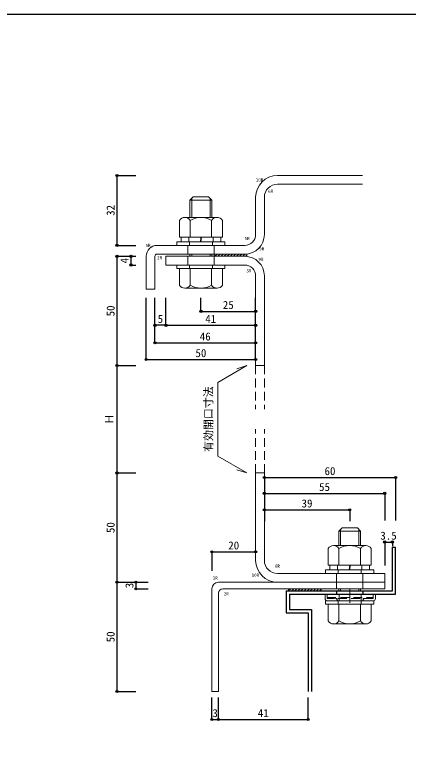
# Model space of a CAD drawing. Units: millimetres on the paper, enlarged 10 times, with parts at other scales. Extents: x -4472 to 3992, y -1263 to 1497.
# Drawn here: x 2192 to 3092, y -173 to 1497 of the extents above; entities that cross this region are included whole.
import ezdxf
from ezdxf.enums import TextEntityAlignment as Align

# ---------------------------------------------------------------- set-up
doc = ezdxf.new("R2010")
doc.units = ezdxf.units.MM
doc.header["$LTSCALE"] = 10
doc.header["$PDMODE"] = 32
doc.header["$PDSIZE"] = 5
for name, pattern in [('CHAIN1', [8, 5, -1, 1, -1]), ('DASHED1', [1.8, 1.2, -0.6]), ('DASHED2', [3, 2, -1])]:
    doc.linetypes.add(name, pattern=pattern)
for name, color, linetype in [('0-F_図面枠', 7, 'Continuous'), ('E-1_SUS', 7, 'Continuous'), ('E-8_FRP寸法', 3, 'Continuous')]:
    doc.layers.add(name, color=color, linetype=linetype)
doc.layers.add('E-0_FRP', color=4, linetype='Continuous', lineweight=18)
doc.layers.add('E-A_タイトル', color=7, linetype='Continuous', lineweight=18)
doc.styles.add('ＭＳ ゴシック', font='')
doc.styles.get('ＭＳ ゴシック').set_extended_font_data('MS Gothic')

msp = doc.modelspace()

# ---------------------------------------------------------------- linework, layer by layer
at = {"layer": '0-F_図面枠'}
msp.add_lwpolyline([(3991.62, 1497.08), (-8.38, 1497.08), (-8.38, -1262.92)], dxfattribs=at)
at = {"layer": 'E-0_FRP'}
for p, q in [((2792.67, 1128.99), (2987.22, 1128.99)), ((2792.67, 1108.99), (2987.22, 1108.99)), ((2742.67, 993.99), (2742.67, 1078.99)), ((2762.67, 993.99), (2762.67, 1078.99)), ((2517.67, 968.99), (2617.67, 968.99)), ((2587.67, 968.99), (2587.67, 948.99)), ((2717.67, 968.99), (2617.67, 968.99)), ((2647.67, 968.99), (2647.67, 948.99)), ((2512.67, 943.99), (2512.67, 868.99)), ((2717.67, 948.99), (2517.67, 948.99)), ((2537.67, 943.99), (2537.67, 923.99)), ((2717.67, 943.99), (2537.67, 943.99)), ((2587.67, 943.99), (2587.67, 923.99)), ((2596.67, 948.99), (2596.67, 943.99)), ((2638.67, 943.99), (2638.67, 948.99)), ((2647.67, 943.99), (2647.67, 948.99)), ((2647.67, 943.99), (2647.67, 948.99)), ((2722.67, 948.99), (2647.67, 948.99)), ((2647.67, 943.99), (2647.67, 923.99)), ((2722.67, 943.99), (2647.67, 943.99)), ((2722.67, 943.99), (2647.67, 943.99)), ((2722.67, 948.99), (2722.67, 943.99)), ((2617.67, 923.99), (2537.67, 923.99)), ((2717.67, 923.99), (2617.67, 923.99)), ((2742.67, 898.99), (2742.67, 693.99)), ((2762.67, 898.99), (2762.67, 693.99)), ((2762.67, 693.99), (2742.67, 693.99)), ((2742.67, 248.07), (2742.67, 448.07)), ((2742.67, 448.07), (2762.67, 448.07)), ((2762.67, 248.07), (2762.67, 448.07)), ((2936.67, 319.07), (2936.67, 282.07)), ((2978.67, 282.07), (2978.67, 319.07)), ((2792.67, 218.07), (3037.67, 218.07)), ((2927.67, 183.07), (2927.67, 218.07)), ((2987.67, 183.07), (2987.67, 218.07)), ((3037.67, 183.07), (3037.67, 218.07)), ((2657.67, 198.07), (2792.67, 198.07)), ((2792.67, 198.07), (3037.67, 198.07)), ((2642.67, 183.07), (2642.67, -51.93)), ((2657.67, 173.07), (2657.67, -51.93)), ((2667.67, 183.07), (2927.67, 183.07)), ((2817.67, 183.07), (2817.67, 178.07)), ((2817.67, 178.07), (2892.67, 178.07)), ((2817.67, 178.07), (2892.67, 178.07)), ((2892.67, 178.07), (2892.67, 183.07)), ((2892.67, 178.07), (2892.67, 183.07)), ((2936.67, 183.07), (2936.67, 178.07)), ((2978.67, 178.07), (2978.67, 183.07)), ((2987.67, 183.07), (3037.67, 183.07)), ((2657.67, -51.93), (2642.67, -51.93))]:
    msp.add_line(p, q, dxfattribs=at)
at = {"layer": 'E-0_FRP', "color": 7}
for p, q in [((2592.67, 948.99), (2592.67, 944.14)), ((2642.67, 943.99), (2642.67, 948.99)), ((2982.67, 315.07), (2975.17, 322.57)), ((2932.67, 315.07), (2982.67, 315.07)), ((2932.67, 315.07), (2932.67, 282.07)), ((2982.67, 282.07), (2982.67, 315.07)), ((2908.6, 237.07), (2908.6, 274.98)), ((2994.48, 282.07), (2920.87, 282.07)), ((2933.14, 237.07), (2933.14, 274.98)), ((2982.21, 237.07), (2982.21, 274.98)), ((3006.75, 237.07), (3006.75, 274.98)), ((3006.75, 237.07), (2908.6, 237.07)), ((2912.42, 237.07), (2912.42, 226.07)), ((2912.42, 237.07), (2957.67, 237.07)), ((2956.47, 237.07), (2912.99, 237.07)), ((2929.92, 237.07), (2929.92, 226.07)), ((2957.67, 237.07), (2956.7, 226.07)), ((2958.64, 237.07), (2957.67, 226.07)), ((2958.64, 237.07), (3002.92, 237.07)), ((3004.99, 237.07), (2967.21, 237.07)), ((2985.42, 237.07), (2985.42, 226.07)), ((3002.92, 237.07), (3002.92, 226.07)), ((2902.67, 226.07), (3012.67, 226.07)), ((2902.67, 226.07), (2902.67, 218.07)), ((3012.67, 218.07), (2902.67, 218.07)), ((2912.42, 226.07), (2956.7, 226.07)), ((2950.77, 226.07), (2912.99, 226.07)), ((2931.42, 226.07), (2931.42, 218.07)), ((2957.67, 226.07), (3002.92, 226.07)), ((2983.92, 226.07), (2983.92, 218.07)), ((3012.67, 218.07), (3012.67, 226.07)), ((2901.29, 170.57), (3016.29, 170.57)), ((2901.29, 160.57), (2901.29, 170.57)), ((2932.67, 183.07), (2932.67, 178.07)), ((2982.67, 178.07), (2982.67, 183.07)), ((3016.29, 170.57), (3016.29, 160.57)), ((2902.67, 155.57), (2902.67, 147.57)), ((2902.67, 155.57), (3012.67, 155.57)), ((3011.29, 155.57), (2906.29, 155.57)), ((2931.42, 155.57), (2931.42, 147.57)), ((2983.92, 155.57), (2983.92, 147.57)), ((3012.67, 147.57), (3012.67, 155.57)), ((3012.67, 147.57), (2902.67, 147.57)), ((3006.75, 147.57), (2908.6, 147.57)), ((2908.6, 147.57), (2908.6, 109.65)), ((2933.14, 147.57), (2933.14, 109.65)), ((2982.21, 147.57), (2982.21, 109.65)), ((3006.75, 147.57), (3006.75, 109.65))]:
    msp.add_line(p, q, dxfattribs=at)
at = {"layer": 'E-0_FRP', "linetype": 'DASHED1'}
for p, q in [((2649.63, 943.99), (2654.63, 948.99)), ((2656.7, 943.99), (2661.7, 948.99)), ((2663.77, 943.99), (2668.77, 948.99)), ((2670.84, 943.99), (2675.84, 948.99)), ((2677.91, 943.99), (2682.91, 948.99)), ((2684.98, 943.99), (2689.98, 948.99)), ((2692.06, 943.99), (2697.06, 948.99)), ((2699.13, 943.99), (2704.13, 948.99)), ((2706.2, 943.99), (2711.2, 948.99)), ((2713.27, 943.99), (2718.27, 948.99)), ((2720.34, 943.99), (2722.67, 946.33)), ((2720.34, 943.99), (2722.67, 946.33)), ((2818.07, 178.07), (2823.07, 183.07)), ((2825.15, 178.07), (2830.15, 183.07)), ((2832.22, 178.07), (2837.22, 183.07)), ((2839.29, 178.07), (2844.29, 183.07)), ((2846.36, 178.07), (2851.36, 183.07)), ((2853.43, 178.07), (2858.43, 183.07)), ((2860.5, 178.07), (2865.5, 183.07)), ((2867.57, 178.07), (2872.57, 183.07)), ((2874.64, 178.07), (2879.64, 183.07)), ((2881.71, 178.07), (2886.71, 183.07)), ((2888.78, 178.07), (2892.67, 181.95))]:
    msp.add_line(p, q, dxfattribs=at)
at = {"layer": 'E-0_FRP', "color": 2}
for p, q in [((2722.67, 693.99), (2655.96, 655.48)), ((2722.67, 693.99), (2699.66, 686.74)), ((2655.96, 655.48), (2655.96, 486.58)), ((2722.67, 448.07), (2655.96, 486.58)), ((2722.67, 448.07), (2699.66, 455.32))]:
    msp.add_line(p, q, dxfattribs=at)
at = {"layer": 'E-0_FRP', "linetype": 'DASHED2'}
for p, q in [((2742.67, 693.99), (2742.67, 593.99)), ((2762.67, 693.99), (2762.67, 593.99)), ((2742.67, 448.07), (2742.67, 548.07)), ((2762.67, 448.07), (2762.67, 548.07)), ((2906.29, 170.57), (2906.29, 168.07)), ((2933.54, 155.57), (2933.54, 170.57)), ((2984.04, 155.57), (2984.04, 170.57)), ((3011.29, 168.07), (3011.29, 170.57)), ((2906.29, 163.07), (3011.29, 163.07)), ((2928.79, 160.57), (2906.29, 163.07)), ((2928.79, 158.07), (2928.79, 160.57)), ((2988.79, 160.57), (3011.29, 163.07)), ((2988.79, 158.07), (2988.79, 160.57))]:
    msp.add_line(p, q, dxfattribs=at)
at = {"layer": 'E-0_FRP', "color": 7, "linetype": 'DASHED2'}
for p, q in [((2906.29, 168.07), (2906.29, 160.57)), ((3011.29, 160.57), (3011.29, 168.07)), ((3011.29, 160.57), (2906.29, 160.57)), ((2928.79, 155.57), (2928.79, 158.07)), ((2988.79, 155.57), (2988.79, 158.07))]:
    msp.add_line(p, q, dxfattribs=at)
at = {"layer": 'E-0_FRP', "color": 2, "linetype": 'CHAIN1'}
msp.add_line((2957.67, 151.25), (2957.67, 181.44), dxfattribs=at)
at = {"layer": 'E-0_FRP'}
for points in [[(2492.67, 943.99), (2492.67, 868.99), (2512.67, 868.99)], [(2892.67, 183.07), (2817.67, 183.07), (2817.67, 178.07)], [(2927.67, 183.07), (2978.67, 183.07), (2987.67, 183.07)]]:
    msp.add_lwpolyline(points, dxfattribs=at)
at = {"layer": 'E-0_FRP', "color": 7}
for points in [[(2975.17, 322.57), (2940.17, 322.57), (2932.67, 315.07)], [(2994.48, 102.57), (2920.87, 102.57), (2994.48, 102.57)]]:
    msp.add_lwpolyline(points, dxfattribs=at)
at = {"layer": 'E-0_FRP'}
for centre, radius, start, end in [((2792.67, 1078.99), 50, 90, 180), ((2792.67, 1078.99), 30, 90, 180), ((2717.67, 993.99), 25, 270, 0), ((2717.67, 993.99), 45, 270, 0), ((2517.67, 943.99), 25, 90, 180), ((2517.67, 943.99), 5, 90, 180), ((2717.67, 898.99), 45, 0, 90), ((2717.67, 898.99), 25, 0, 90), ((2792.67, 248.07), 50, 180, 270), ((2792.67, 248.07), 30, 180, 270), ((2657.67, 183.07), 15, 90, 180), ((2667.67, 173.07), 10, 90, 180), ((2667.67, 173.07), 10, 90, 180)]:
    msp.add_arc(centre, radius, start, end, dxfattribs=at)
at = {"layer": 'E-0_FRP', "color": 7}
for centre, radius, start, end in [((2920.87, 267.9), 14.17, 29.99985, 149.99985), ((2957.67, 236.02), 46.04, 57.79585, 122.2043), ((2994.48, 267.9), 14.17, 29.99985, 149.99985), ((2906.29, 160.57), 5, 180, 270), ((3011.29, 160.57), 5, 270, 0), ((2920.87, 116.73), 14.17, 210.00015, 330.00015), ((2957.67, 148.61), 46.04, 237.7957, 302.20415), ((2994.48, 116.73), 14.17, 210.00015, 330.00015)]:
    msp.add_arc(centre, radius, start, end, dxfattribs=at)
at = {"layer": 'E-0_FRP', "color": 7, "linetype": 'DASHED2'}
for centre, start, end in [((2903.79, 168.07), 0, 90), ((3013.79, 168.07), 90, 180), ((2926.29, 158.07), 0, 90), ((2991.29, 158.07), 90, 180)]:
    msp.add_arc(centre, 2.5, start, end, dxfattribs=at)
at = {"layer": 'E-0_FRP', "linetype": 'DASHED2'}
for centre, start, end in [((2931.29, 158.07), 180, 270), ((2986.29, 158.07), 270, 0)]:
    msp.add_arc(centre, 2.5, start, end, dxfattribs=at)
at = {"layer": 'E-1_SUS'}
for p, q in [((3055.17, 178.07), (3055.17, 278.07)), ((3055.17, 278.07), (3062.67, 278.07)), ((2812.67, 178.07), (2812.67, 128.07)), ((2812.67, 178.07), (3055.17, 178.07)), ((2820.17, 170.57), (2927.67, 170.57)), ((2927.67, 178.07), (2927.67, 170.57)), ((2927.67, 170.57), (2987.67, 170.57)), ((2987.67, 178.07), (2987.67, 170.57)), ((2870.17, 135.57), (2870.17, -51.93))]:
    msp.add_line(p, q, dxfattribs=at)
for points in [[(2987.67, 170.57), (3062.67, 170.57), (3062.67, 278.07)], [(2820.17, 170.57), (2820.17, 135.57), (2870.17, 135.57)], [(2812.67, 128.07), (2862.67, 128.07), (2862.67, -51.93)]]:
    msp.add_lwpolyline(points, dxfattribs=at)
at = {"layer": 'E-8_FRP寸法', "color": 4}
for p, q in [((2425.87, 1128.99), (2425.87, 968.99)), ((2425.87, 943.99), (2425.87, 693.99)), ((2457.71, 943.99), (2457.71, 923.99)), ((2617.67, 817.9), (2742.67, 817.9)), ((2537.67, 786.03), (2512.67, 786.03)), ((2537.67, 786.03), (2742.67, 786.03)), ((2512.67, 745.82), (2742.67, 745.82)), ((2492.67, 707.81), (2742.67, 707.81)), ((2425.87, 693.99), (2425.87, 448.07)), ((2425.87, 448.07), (2425.87, 198.07)), ((2762.67, 437.77), (3062.67, 437.77)), ((2762.67, 401.38), (3037.67, 401.38)), ((2762.67, 363.69), (2957.67, 363.69)), ((3037.67, 289.95), (3055.17, 289.95)), ((2642.67, 267.6), (2742.67, 267.6)), ((2425.87, 198.07), (2425.87, -51.93)), ((2468.89, 198.07), (2468.89, 183.07)), ((2642.67, -116.09), (2657.67, -116.09)), ((2657.67, -116.09), (2862.67, -116.09))]:
    msp.add_line(p, q, dxfattribs=at)
at = {"layer": 'E-8_FRP寸法'}
for p, q in [((2425.87, 1128.99), (2468.89, 1128.99)), ((2425.87, 968.99), (2468.89, 968.99)), ((2425.87, 943.99), (2468.89, 943.99)), ((2457.71, 943.99), (2468.89, 943.99)), ((2457.71, 923.99), (2468.89, 923.99)), ((2492.67, 707.81), (2492.67, 848.86)), ((2512.67, 745.82), (2512.67, 848.86)), ((2537.67, 786.03), (2537.67, 848.86)), ((2617.67, 817.9), (2617.67, 848.86)), ((2742.67, 817.9), (2742.67, 848.86)), ((2742.67, 772.37), (2742.67, 848.86)), ((2742.67, 732.17), (2742.67, 848.86)), ((2742.67, 707.81), (2742.67, 848.86)), ((2425.87, 693.99), (2468.89, 693.99)), ((2425.87, 448.07), (2468.89, 448.07)), ((2762.67, 437.77), (2762.67, 339.64)), ((3062.67, 437.77), (3062.67, 339.64)), ((2762.67, 401.38), (2762.67, 339.64)), ((3037.67, 401.38), (3037.67, 339.64)), ((2762.67, 363.69), (2762.67, 337.69)), ((2957.67, 363.69), (2957.67, 337.69)), ((3037.67, 289.95), (3037.67, 236.47)), ((3055.17, 289.95), (3055.17, 280.59)), ((2642.67, 267.6), (2642.67, 224.45)), ((2425.87, 198.07), (2468.89, 198.07)), ((2425.87, 198.07), (2468.89, 198.07)), ((2468.89, 198.07), (2496.98, 198.07)), ((2468.89, 183.07), (2496.98, 183.07)), ((2425.87, -51.93), (2468.89, -51.93)), ((2642.67, -116.09), (2642.67, -65.51)), ((2657.67, -116.09), (2657.67, -65.51)), ((2862.67, -116.09), (2862.67, -65.51))]:
    msp.add_line(p, q, dxfattribs=at)
at = {"layer": 'E-8_FRP寸法', "color": 6}
for p in [(2425.87, 1128.99), (2425.87, 968.99), (2425.87, 943.99), (2457.71, 943.99), (2457.71, 923.99), (2617.67, 817.9), (2742.67, 817.9), (2512.67, 786.03), (2537.67, 786.03), (2742.67, 786.03), (2512.67, 745.82), (2742.67, 745.82), (2492.67, 707.81), (2742.67, 707.81), (2425.87, 693.99), (2425.87, 448.07), (2762.67, 437.77), (3062.67, 437.77), (2762.67, 401.38), (3037.67, 401.38), (2762.67, 363.69), (2957.67, 363.69), (3037.67, 289.95), (3055.17, 289.95), (2642.67, 267.6), (2742.67, 267.6), (2425.87, 198.07), (2468.89, 198.07), (2468.89, 183.07), (2425.87, -51.93), (2642.67, -116.09), (2657.67, -116.09), (2862.67, -116.09)]:
    msp.add_point(p, dxfattribs=at)
at = {"layer": 'E-A_タイトル'}
for p, q in [((2592.67, 1072.49), (2642.67, 1072.49)), ((2592.67, 1072.49), (2592.67, 1032.99)), ((2642.67, 1072.49), (2635.17, 1079.99)), ((2642.67, 1032.99), (2642.67, 1072.49)), ((2568.6, 987.99), (2568.6, 1025.91)), ((2654.48, 1032.99), (2580.87, 1032.99)), ((2593.14, 987.99), (2593.14, 1025.91)), ((2642.21, 987.99), (2642.21, 1025.91)), ((2666.75, 987.99), (2666.75, 1025.91)), ((2666.75, 987.99), (2568.6, 987.99)), ((2572.42, 987.99), (2572.42, 976.99)), ((2572.42, 987.99), (2617.67, 987.99)), ((2616.47, 987.99), (2572.99, 987.99)), ((2589.92, 987.99), (2589.92, 976.99)), ((2617.67, 987.99), (2616.7, 976.99)), ((2618.64, 987.99), (2617.67, 976.99)), ((2618.64, 987.99), (2662.92, 987.99)), ((2664.99, 987.99), (2627.21, 987.99)), ((2645.42, 987.99), (2645.42, 976.99)), ((2662.92, 987.99), (2662.92, 976.99)), ((2562.67, 976.99), (2672.67, 976.99)), ((2562.67, 976.99), (2562.67, 968.99)), ((2672.67, 968.99), (2562.67, 968.99)), ((2572.42, 976.99), (2616.7, 976.99)), ((2610.77, 976.99), (2572.99, 976.99)), ((2591.42, 976.99), (2591.42, 968.99)), ((2617.67, 976.99), (2662.92, 976.99)), ((2643.92, 976.99), (2643.92, 968.99)), ((2672.67, 968.99), (2672.67, 976.99)), ((2562.67, 923.99), (2562.67, 915.99)), ((2562.67, 923.99), (2672.67, 923.99)), ((2591.42, 923.99), (2591.42, 915.99)), ((2643.92, 923.99), (2643.92, 915.99)), ((2672.67, 915.99), (2672.67, 923.99)), ((2672.67, 915.99), (2562.67, 915.99)), ((2666.75, 915.99), (2568.6, 915.99)), ((2568.6, 915.99), (2568.6, 878.08)), ((2593.14, 915.99), (2593.14, 878.08)), ((2664.99, 915.99), (2627.21, 915.99)), ((2642.21, 915.99), (2642.21, 878.08)), ((2666.75, 915.99), (2666.75, 878.08))]:
    msp.add_line(p, q, dxfattribs=at)
at = {"layer": 'E-A_タイトル', "color": 4}
for p, q in [((2596.67, 1076.49), (2596.67, 1032.99)), ((2638.67, 1032.99), (2638.67, 1076.49))]:
    msp.add_line(p, q, dxfattribs=at)
at = {"layer": 'E-A_タイトル'}
for points in [[(2635.17, 1079.99), (2600.17, 1079.99), (2592.67, 1072.49)], [(2654.48, 870.99), (2580.87, 870.99), (2654.48, 870.99)]]:
    msp.add_lwpolyline(points, dxfattribs=at)
for centre, radius, start, end in [((2580.87, 1018.83), 14.17, 29.99985, 149.99985), ((2617.67, 986.95), 46.04, 57.79585, 122.2043), ((2654.48, 1018.83), 14.17, 29.99985, 149.99985), ((2580.87, 885.16), 14.17, 210.00015, 330.00015), ((2617.67, 917.04), 46.04, 237.7957, 302.20415), ((2654.48, 885.16), 14.17, 210.00015, 330.00015)]:
    msp.add_arc(centre, radius, start, end, dxfattribs=at)

# ---------------------------------------------------------------- texts
at = {"layer": 'E-0_FRP', "color": 3, "style": 'ＭＳ ゴシック'}
msp.add_text('有効開口寸法', height=18.33, rotation=90, dxfattribs=at).set_placement((2649.69, 496.34), align=Align.BOTTOM_LEFT)
at = {"layer": 'E-8_FRP寸法', "color": 6, "style": 'ＭＳ ゴシック'}
for s, p in [('10R', (2742.93, 1112.91)), ('6R', (2771.3, 1087)), ('5R', (2717.48, 978.92)), ('5R', (2491.22, 962.99)), ('9R', (2750.8, 955.21)), ('2R', (2517.67, 935.04)), ('9R', (2749.11, 931)), ('5R', (2721.61, 904.97)), ('6R', (2786.61, 229.29)), ('10R', (2733.51, 208.5)), ('3R', (2644.55, 201.98)), ('2R', (2669.82, 165.7))]:
    msp.add_text(s, height=7.331, dxfattribs=at).set_placement(p, align=Align.BOTTOM_LEFT)
at = {"layer": 'E-8_FRP寸法', "style": 'ＭＳ ゴシック'}
for s, p in [('32', (2425.87, 1036.49)), ('4', (2457.71, 927.74)), ('50', (2425.87, 806.49)), ('Ｈ', (2423.13, 558.56)), ('50', (2425.87, 310.57)), ('3', (2468.89, 184.32)), ('50', (2425.87, 60.57))]:
    msp.add_text(s, height=18.33, rotation=90, dxfattribs=at).set_placement(p, align=Align.BOTTOM_LEFT)
for s, p in [('25', (2667.67, 817.9)), ('5', (2518.92, 786.03)), ('41', (2627.67, 786.03)), ('46', (2615.17, 745.82)), ('50', (2605.17, 707.81)), ('60', (2900.17, 437.77)), ('55', (2887.67, 401.38)), ('39', (2847.67, 363.69)), ('3.5', (3027.67, 289.95)), ('20', (2680.17, 267.6)), ('3', (2643.92, -116.09)), ('41', (2747.67, -116.09))]:
    msp.add_text(s, height=18.33, dxfattribs=at).set_placement(p, align=Align.BOTTOM_LEFT)

doc.saveas('drawing.dxf')
